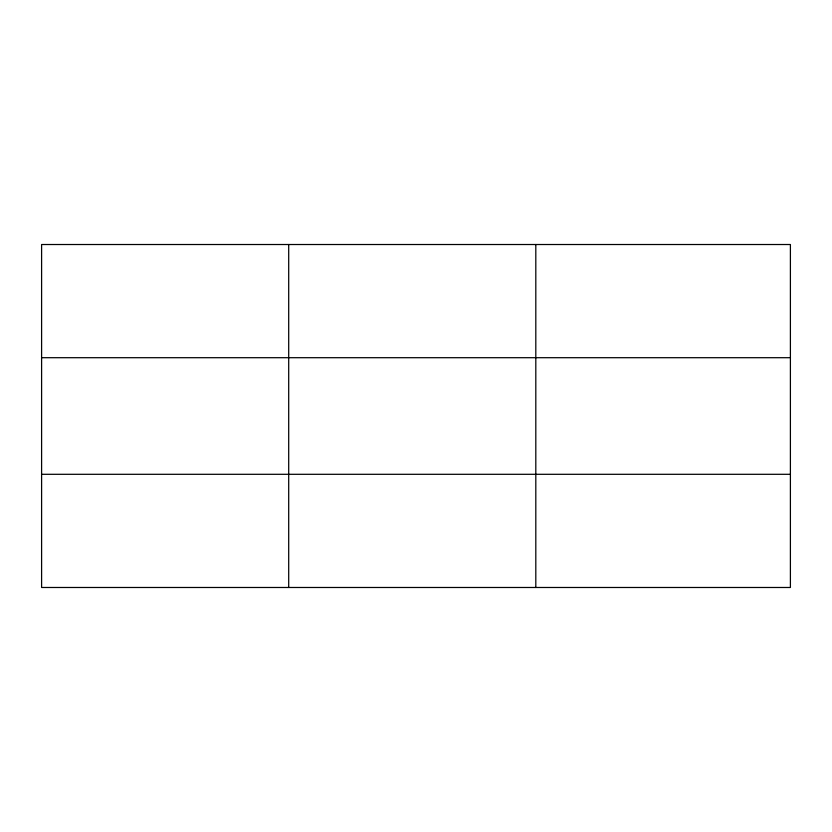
<?xml version="1.0" encoding="UTF-8"?>
<svg xmlns="http://www.w3.org/2000/svg" width="832" height="832" viewBox="0 0 832 832"><rect width="100%" height="100%" fill="white"/><g stroke="black" fill="none" stroke-linecap="round" stroke-linejoin="round"><path stroke-width="1.25" d="M288.704 244.514L288.704 587.486M535.808 244.514L535.808 587.486M790.4 357.698L790.4 244.514L41.6 244.514L41.6 587.486L790.4 587.486L790.4 357.698L41.6 357.698M41.6 474.302L790.4 474.302"/></g></svg>
